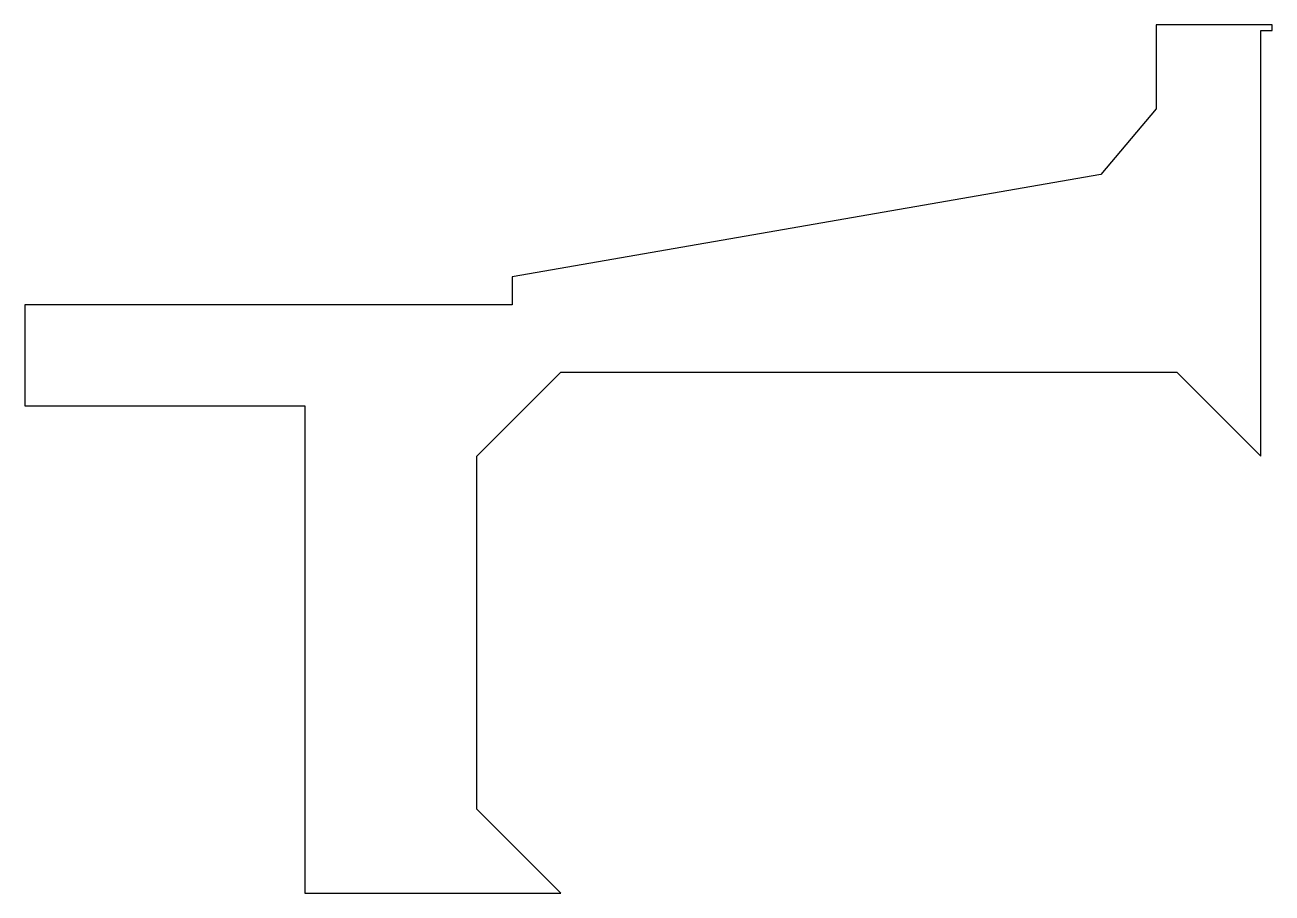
# Model space of a CAD drawing. Header units: millimetres. Extents: x 0 to 223, y 0 to 155.
import ezdxf

# ---------------------------------------------------------------- set-up
doc = ezdxf.new("R2010")
doc.units = ezdxf.units.MM
doc.layers.add('CUT_OUTER', color=7, linetype='Continuous')

msp = doc.modelspace()

# ---------------------------------------------------------------- linework, layer by layer
at = {"layer": 'CUT_OUTER'}
msp.add_lwpolyline([(95.70796, 0), (80.70796, 15), (80.70796, 78), (95.70796, 93), (205.70796, 93), (220.70796, 78), (220.70796, 154), (222.70796, 154), (222.70796, 155), (202, 155), (202, 140), (192.147882, 128.286588), (87, 110), (87, 105), (0, 105), (0, 87), (50, 87), (50, 0)], close=True, dxfattribs=at)

doc.saveas('drawing.dxf')
